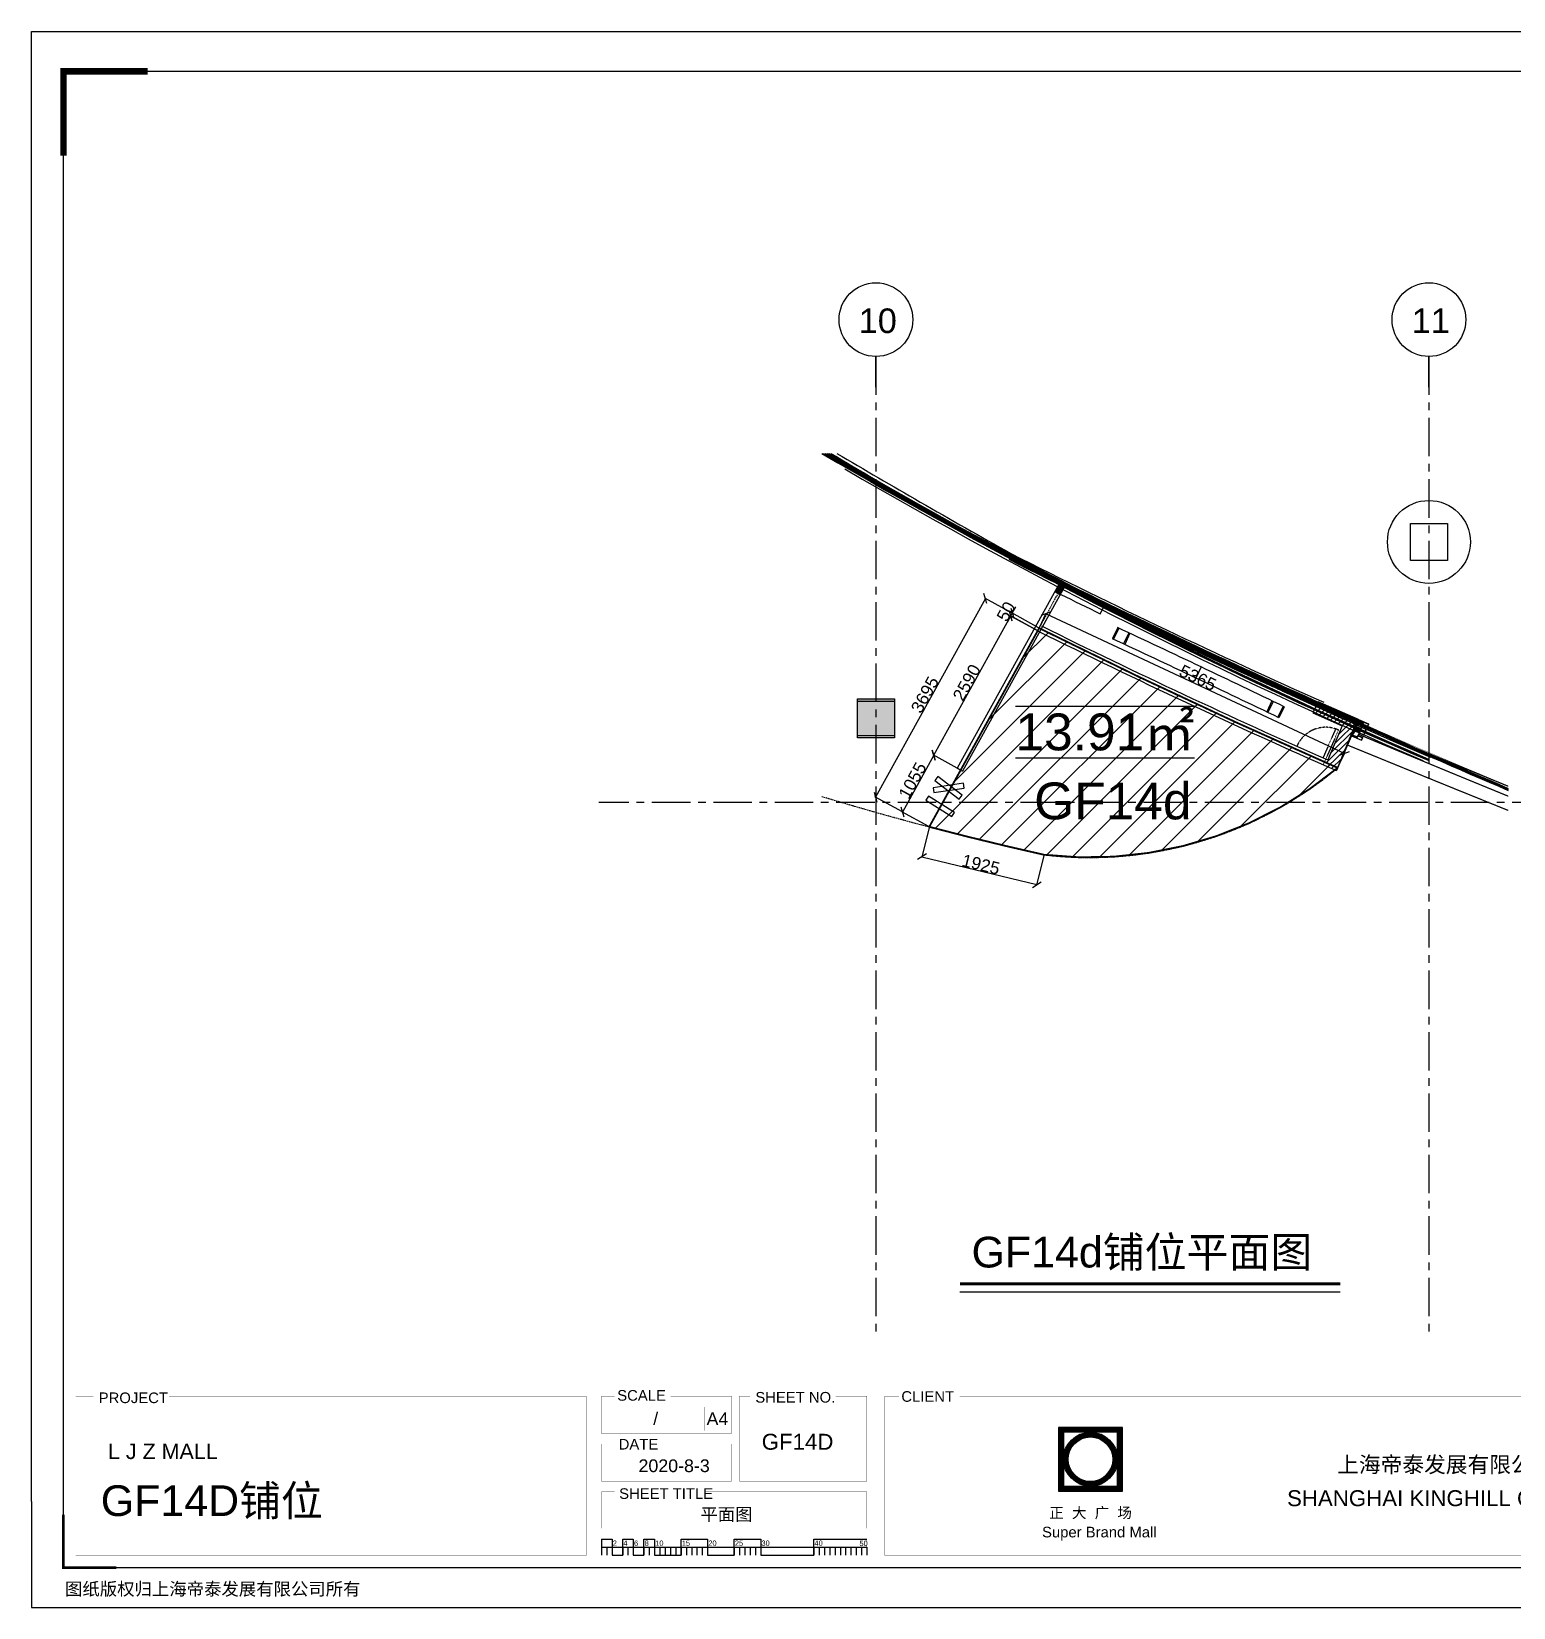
# Model space of a CAD drawing. Header units: inches. Extents: x -17552 to 18736, y -11730 to 13931.
# Drawn here: x -17552 to 6566, y -11730 to 13931 of the extents above; entities that cross this region are included whole.
import ezdxf
from ezdxf.enums import TextEntityAlignment as Align

# ---------------------------------------------------------------- set-up
doc = ezdxf.new("R2010")
doc.units = ezdxf.units.IN
doc.header["$MEASUREMENT"] = 0
for name, pattern in [('_DASH', [0.6, 0.4, -0.2]), ('CENTER', [2, 1.25, -0.25, 0.25, -0.25]), ('CENTER2', [1.125, 0.75, -0.125, 0.125, -0.125]), ('CONTINOUS', [0]), ('DASH', [0.35, 0.25, -0.1])]:
    doc.linetypes.add(name, pattern=pattern)
for name, color, linetype in [('1-LIGHT', 12, 'Continuous'), ('3-MED', 90, 'Continuous'), ('DIM', 3, 'Continuous'), ('DIM TEXT', 7, 'Continuous'), ('HS-CURVE-PAVE-JNT', 1, 'Continuous'), ('IBS-intwall', 151, 'Continuous'), ('IFF-18NORM', 30, 'Continuous'), ('IFF-FURN', 51, 'Continuous'), ('L01-WAL', 2, 'Continuous'), ('V灯箱', 7, 'Continuous'), ('WALL', 255, 'Continuous'), ('WINDOW', 5, 'Continuous'), ('中心线层', 1, 'CENTER'), ('商铺编号', 1, 'Continuous'), ('租户面积', 1, 'Continuous'), ('规划-后厨', 7, 'Continuous'), ('轴线', 10, 'CENTER')]:
    doc.layers.add(name, color=color, linetype=linetype)
doc.layers.add('P-新规划租赁线', color=7, linetype='Continuous', true_color=0xd45be6)
doc.styles.get("Standard").update_dxf_attribs({"font": 'arial.ttf'})
doc.dimstyles.new('DIM-200MM', dxfattribs={"dimtxt": 200, "dimasz": 120, "dimexe": 10, "dimexo": 10, "dimgap": 0.7, "dimtad": 1, "dimdec": 0, "dimrnd": 5, "dimzin": 1, "dimdsep": 46, "dimtxsty": 'Standard', "dimblk": 'OBLIQUE', "dimcen": 0.5, "dimdle": 1, "dimclrd": 256, "dimclre": 256, "dimclrt": 7, "dimaunit": 1, "dimadec": 0, "dimazin": 0, "dimtfac": 1, "dimtdec": 0, "dimtix": 1, "dimtmove": 2, "dimatfit": 3, "dimfxl": 500, "dimfxlon": 1, "dimtolj": 1, "dimtzin": 1, "dimarcsym": 0})

# ---------------------------------------------------------------- blocks, each defined once
blk = doc.blocks.new('A$C66BE637F')
at = {"const_width": 417}
blk.add_lwpolyline([(208, 5352), (208, 208), (5352, 208), (5352, 5352)], close=True, dxfattribs=at)
at = {"color": 8}
for points in [[(0, 5560), (0, 0), (5560, 0), (5560, 5560)], [(417, 5143), (417, 417), (5143, 417), (5143, 5143)]]:
    blk.add_lwpolyline(points, close=True, dxfattribs=at)
at = {"const_width": 417}
blk.add_lwpolyline([(625, 2780, 1), (4935, 2780, 1)], format="xyb", close=True, dxfattribs=at)
at = {"color": 8}
for radius in [2363, 1947]:
    blk.add_circle((2780, 2780), radius, dxfattribs=at)
blk = doc.blocks.new('V')
at = {"layer": 'V灯箱', "color": 4}
for points in [[(-2338, 1890), (-2453, 1727)], [(-2322, 1879), (-2437, 1715)], [(-2174, 1776), (-2289, 1612)], [(-2158, 1765), (-2273, 1601)], [(-1109, 1031), (-1224, 867)], [(-65, 290), (-180, 127)], [(-48, 279), (-164, 115)], [(99, 175), (-16, 12)], [(115, 164), (0, 0)]]:
    blk.add_lwpolyline(points, dxfattribs=at)
for radius in [236330, 236130]:
    blk.add_arc((-137119, -192239), radius, 54.50073, 55.22867, dxfattribs=at)
blk = doc.blocks.new('_Oblique')
at = {"color": 0, "linetype": 'ByBlock', "lineweight": -2}
blk.add_line((-0.5, -0.5), (0.5, 0.5), dxfattribs=at)
blk = doc.blocks.new('*D116')
at = {"layer": 'DEFPOINTS', "color": 0, "transparency": 16777216}
for p in [(-2942, 981), (-1073, 526), (-1191, 40)]:
    blk.add_point(p, dxfattribs=at)
at = {"layer": 'DIM', "lineweight": -2, "transparency": 16777216}
for p, q in [((-2944, 971), (-3063, 485)), ((-1075, 516), (-1194, 31)), ((-3061, 495), (-1190, 40))]:
    blk.add_line(p, q, dxfattribs=at)
at = {"layer": 'DIM', "lineweight": -2, "transparency": 16777216, "xscale": 120, "yscale": 120, "zscale": 120}
for p, rotation in [((-3060, 495), 166.3200703801321), ((-1191, 40), 346.3200703801321)]:
    blk.add_blockref('_Oblique', p, dxfattribs=dict(at, rotation=rotation))
at = {"layer": 'DIM', "color": 7, "transparency": 16777216, "insert": (-2101, 368), "char_height": 200, "attachment_point": 5, "rotation": 346.3201}
blk.add_mtext('\\A1;1925', dxfattribs=at)
blk = doc.blocks.new('*D118')
at = {"layer": 'DEFPOINTS', "color": 0, "transparency": 16777216}
for p in [(-2431, 1905), (-3380, 1223), (-2942, 981)]:
    blk.add_point(p, dxfattribs=at)
at = {"layer": 'DIM', "lineweight": -2, "transparency": 16777216}
for p, q in [((-2868, 2148), (-3380, 1222)), ((-2440, 1910), (-2878, 2152)), ((-2951, 986), (-3388, 1228))]:
    blk.add_line(p, q, dxfattribs=at)
at = {"layer": 'DIM', "lineweight": -2, "transparency": 16777216, "xscale": 120, "yscale": 120, "zscale": 120}
for p, rotation in [((-2869, 2147), 61.06454202566656), ((-3380, 1223), 241.0645420256666)]:
    blk.add_blockref('_Oblique', p, dxfattribs=dict(at, rotation=rotation))
at = {"layer": 'DIM', "color": 7, "transparency": 16777216, "insert": (-3214, 1735), "char_height": 200, "attachment_point": 5, "rotation": 61.0645}
blk.add_mtext('\\A1;1055', dxfattribs=at)
blk = doc.blocks.new('*D119')
at = {"layer": 'DEFPOINTS', "color": 0, "transparency": 16777216}
for p in [(-1615, 4414), (-1178, 4172), (-2431, 1905)]:
    blk.add_point(p, dxfattribs=at)
at = {"layer": 'DIM', "lineweight": -2, "transparency": 16777216}
for p, q in [((-2870, 2146), (-1615, 4415)), ((-1186, 4177), (-1624, 4419)), ((-2440, 1910), (-2878, 2152))]:
    blk.add_line(p, q, dxfattribs=at)
at = {"layer": 'DIM', "lineweight": -2, "transparency": 16777216, "xscale": 120, "yscale": 120, "zscale": 120}
for p, rotation in [((-1615, 4414), 61.05505742777328), ((-2869, 2147), 241.0550574277733)]:
    blk.add_blockref('_Oblique', p, dxfattribs=dict(at, rotation=rotation))
at = {"layer": 'DIM', "color": 7, "transparency": 16777216, "insert": (-2332, 3330), "char_height": 200, "attachment_point": 5, "rotation": 61.0551}
blk.add_mtext('\\A1;2590', dxfattribs=at)
blk = doc.blocks.new('*D120')
at = {"layer": 'DEFPOINTS', "color": 0, "transparency": 16777216}
for p in [(-1590, 4459), (-1147, 4157), (-1123, 4201)]:
    blk.add_point(p, dxfattribs=at)
at = {"layer": 'DIM', "lineweight": -2, "transparency": 16777216}
for p, q in [((-1615, 4415), (-1673, 4310)), ((-1177, 4173), (-1624, 4420)), ((-1615, 4415), (-1590, 4459)), ((-1153, 4217), (-1599, 4464)), ((-1590, 4459), (-1532, 4564))]:
    blk.add_line(p, q, dxfattribs=at)
at = {"layer": 'DIM', "lineweight": -2, "transparency": 16777216, "xscale": 120, "yscale": 120, "zscale": 120}
for p, rotation in [((-1615, 4415), 61.04267450023077), ((-1590, 4459), 241.0426745002307)]:
    blk.add_blockref('_Oblique', p, dxfattribs=dict(at, rotation=rotation))
at = {"layer": 'DIM', "color": 7, "transparency": 16777216, "insert": (-1693, 4487), "char_height": 200, "attachment_point": 5, "rotation": 61.0427}
blk.add_mtext('\\A1;50', dxfattribs=at)
blk = doc.blocks.new('*D121')
at = {"layer": 'DEFPOINTS', "color": 0, "transparency": 16777216}
for p in [(-1153, 4217), (-3817, 1465), (-2942, 981)]:
    blk.add_point(p, dxfattribs=at)
at = {"layer": 'DIM', "lineweight": -2, "transparency": 16777216}
for p, q in [((-2028, 4701), (-3818, 1464)), ((-1591, 4458), (-2037, 4705)), ((-3380, 1223), (-3826, 1470))]:
    blk.add_line(p, q, dxfattribs=at)
at = {"layer": 'DIM', "lineweight": -2, "transparency": 16777216, "xscale": 120, "yscale": 120, "zscale": 120}
for p, rotation in [((-2029, 4700), 61.06454202566656), ((-3817, 1465), 241.0645420256666)]:
    blk.add_blockref('_Oblique', p, dxfattribs=dict(at, rotation=rotation))
at = {"layer": 'DIM', "color": 7, "transparency": 16777216, "insert": (-3013, 3132), "char_height": 200, "attachment_point": 5, "rotation": 61.0645}
blk.add_mtext('\\A1;3695', dxfattribs=at)
blk = doc.blocks.new('*D122')
at = {"layer": 'DEFPOINTS', "color": 0, "transparency": 16777216}
for p in [(-1043, 4452), (-1153, 4217), (3705, 1942)]:
    blk.add_point(p, dxfattribs=at)
at = {"layer": 'DIM', "lineweight": -2, "transparency": 16777216}
for p, q in [((-1149, 4226), (-1039, 4461)), ((3816, 2177), (-1044, 4452)), ((3709, 1951), (3819, 2186))]:
    blk.add_line(p, q, dxfattribs=at)
at = {"layer": 'DIM', "lineweight": -2, "transparency": 16777216, "xscale": 120, "yscale": 120, "zscale": 120}
for p, rotation in [((-1043, 4452), 154.9096030661709), ((3815, 2177), 334.9096030661709)]:
    blk.add_blockref('_Oblique', p, dxfattribs=dict(at, rotation=rotation))
at = {"layer": 'DIM', "color": 7, "transparency": 16777216, "insert": (1429, 3408), "char_height": 200, "attachment_point": 5, "rotation": 334.9096}
blk.add_mtext('\\A1;5365', dxfattribs=at)

msp = doc.modelspace()

# ---------------------------------------------------------------- hatches: boundary and pattern name
h = msp.add_hatch(color=256)
h.dxf.hatch_style = 1
h.paths.add_polyline_path([(-3509.9, 2465.2), (-4109.9, 2465.2), (-4109.9, 3065.2), (-3509.9, 3065.2)])
at = {"layer": 'IBS-intwall'}
h = msp.add_hatch(dxfattribs=at)
h.set_pattern_fill('ANSI31', color=250, scale=20, angle=55.4525)
h.set_pattern_definition([(44.20591, (25118.175, -22318.33), (-44.27468, 45.51925), [])])
h.paths.add_polyline_path([(3685.3, 1897.3), (4043.6, 2727.4), (3383.3, 3020), (3309.3, 2836.6), (3779, 2624), (3502.6, 1978)])
at = {"layer": 'IFF-18NORM'}
h = msp.add_hatch(dxfattribs=at)
h.set_pattern_fill('ANSI34', color=250, scale=0.5, angle=-23.3314)
h.set_pattern_definition([(21.6686023, (-102750.013, 269205.65), (-3.5169876, 8.85191636), []), (21.6686023, (-102747.952, 269204.761), (-3.5169876, 8.85191636), []), (21.6686023, (-102745.89, 269203.872), (-3.5169876, 8.85191636), []), (21.6686023, (-102743.829, 269202.983), (-3.5169876, 8.85191636), [])])
h.paths.add_polyline_path([(3942, 2481.4), (4026.5, 2445), (4062.9, 2529.4), (3978.5, 2565.9)], flags=16)
h.paths.add_polyline_path([(3936.8, 2479.3), (4028.6, 2439.7), (4068.2, 2531.5), (3976.4, 2571.1)])
h = msp.add_hatch(dxfattribs=at)
h.set_pattern_fill('ANSI34', color=250, scale=0.5, angle=-23.3314)
h.set_pattern_definition([(21.6686023, (-102690.787, 269343.471), (-3.5169876, 8.85191636), []), (21.6686023, (-102688.725, 269342.581), (-3.5169876, 8.85191636), []), (21.6686023, (-102686.664, 269341.692), (-3.5169876, 8.85191636), []), (21.6686023, (-102684.602, 269340.803), (-3.5169876, 8.85191636), [])])
h.paths.add_polyline_path([(4001.2, 2619.2), (4085.7, 2582.8), (4122.2, 2667.3), (4037.7, 2703.7)], flags=16)
h.paths.add_polyline_path([(3996, 2617.1), (4087.8, 2577.5), (4127.4, 2669.4), (4035.6, 2709)])
h = msp.add_hatch(dxfattribs=at)
h.set_pattern_fill('ANSI34', color=250, scale=0.2, angle=66.6686)
h.set_pattern_definition([(111.6686023, (-262673.741, -104255.6334), (-3.540766544, -1.40679504), []), (111.6686023, (-262673.3853, -104254.8088), (-3.540766544, -1.40679504), []), (111.6686023, (-262673.0296, -104253.9842), (-3.540766544, -1.40679504), []), (111.6686023, (-262672.674, -104253.1596), (-3.540766544, -1.40679504), [])])
h.paths.add_polyline_path([(4189, 2610.1), (4187.2, 2610.9), (4188.3, 2613.7), (4118.6, 2643.8), (4100.3, 2601.5), (4170.1, 2571.4), (4171.3, 2574.2), (4173.1, 2573.4), (4171.2, 2568.8), (4097.7, 2600.5), (4117.5, 2646.4), (4191, 2614.7)])
h = msp.add_hatch(dxfattribs=at)
h.set_pattern_fill('ANSI34', color=250, scale=0.2, angle=66.6686)
h.set_pattern_definition([(111.6686023, (-262732.967, -104393.4538), (-3.540766544, -1.40679504), []), (111.6686023, (-262732.6115, -104392.6292), (-3.540766544, -1.40679504), []), (111.6686023, (-262732.256, -104391.8046), (-3.540766544, -1.40679504), []), (111.6686023, (-262731.9, -104390.98), (-3.540766544, -1.40679504), [])])
h.paths.add_polyline_path([(4129.8, 2472.3), (4127.9, 2473.1), (4129.1, 2475.8), (4059.3, 2505.9), (4041.1, 2463.7), (4110.9, 2433.6), (4112.1, 2436.4), (4113.9, 2435.6), (4111.9, 2431), (4038.5, 2462.7), (4058.3, 2508.6), (4131.7, 2476.9)])
at = {"layer": 'L01-WAL', "linetype": 'Continuous'}
h = msp.add_hatch(dxfattribs=at)
h.set_pattern_fill('ANSI31', color=3, scale=100)
h.set_pattern_definition([(45, (-3156508.32, 1290723.03), (-224.506403, 224.506403), [])])
edge = h.paths.add_edge_path()
edge.add_line((-1153.4, 4216.5), (-2942, 981.1))
edge.add_arc((9920.2, 49752.3), 50438.7, 255.22603, 257.41106)
edge.add_arc((-333.7, 6800.1), 6317.4, 263.27734, 309.73368)
edge.add_arc((46554.9, 99782.4), 106812.5, 243.470769, 246.348438, ccw=False)
h.paths.add_polyline_path([(-1692.6, 2063), (1549.7, 2063), (1549.7, 2982.6), (-1692.6, 2982.6)], flags=24)
h.paths.add_polyline_path([(-1390.3, 937.5), (1482.4, 937.5), (1482.4, 1868.2), (-1390.3, 1868.2)], flags=24)

# ---------------------------------------------------------------- linework, layer by layer
at = {"color": 8}
msp.add_line((-8277.2, -10748.5), (-3957.2, -10748.5), dxfattribs=at)
for points in [[(-17552.2, -10001.8), (-17552.2, 13931), (17007.8, 13931)], [(-2444, -6590.3), (3748, -6590.3)], [(-17552.2, -10001.8), (-17552.2, -11729.8), (17007.8, -11729.8)], [(-8277.2, -10618.9), (-8277.2, -10878.1)], [(-8104.4, -10748.5), (-8104.4, -10878.1)], [(-6549.2, -10748.5), (-6549.2, -10878.1)], [(-6117.2, -10748.5), (-6117.2, -10878.1)], [(-3957.2, -10748.5), (-3957.2, -10878.1)]]:
    msp.add_lwpolyline(points)
for points, const_width in [([(-17033.8, 11910.8), (-17033.8, 13283), (-15661.5, 13283)], 103.7), ([(-2444, -6458.9), (3748, -6458.9)], 50), ([(-15315, -8290.3), (-8523.6, -8290.3), (-8523.6, -10881.8), (-16833.8, -10881.8), (-16833.8, -8290.3), (-16544.1, -8290.3)], 4.32), ([(-7150.6, -8290.3), (-6160.4, -8290.3), (-6160.4, -8895.1), (-8277.2, -8895.1), (-8277.2, -8290.3), (-8061.2, -8290.3)], 4.32), ([(-6604.8, -8463.6), (-6604.8, -8848.8)], 4.32), ([(-4463.2, -8290.3), (-3957.2, -8290.3), (-3957.2, -9672.7), (-6030.8, -9672.7), (-6030.8, -8290.3), (-5858, -8290.3)], 4.32), ([(-2445.4, -8290.3), (10372.1, -8290.3), (10372.1, -10881.8), (-3665, -10881.8), (-3665, -8290.3), (-3431.9, -8290.3)], 4.32), ([(-7285.4, -9067.9), (-6160.4, -9067.9), (-6160.4, -9672.7), (-8277.2, -9672.7), (-8277.2, -9067.9), (-8061.2, -9067.9)], 4.32), ([(-6596.3, -9845.5), (-3957.2, -9845.5), (-3957.2, -10441.5), (-8277.2, -10441.5), (-8277.2, -9845.5), (-8061.2, -9845.5)], 4.32), ([(-17033.8, -10217.8), (-17033.8, -11081.8), (-16169.8, -11081.8)], 43.2), ([(-8104.4, -10618.9), (-8104.4, -10748.5)], 8.64), ([(-7931.6, -10618.9), (-7931.6, -10748.5)], 8.64), ([(-7758.8, -10618.9), (-7758.8, -10748.5)], 8.64), ([(-7586, -10618.9), (-7586, -10748.5)], 8.64), ([(-7413.2, -10618.9), (-7413.2, -10748.5)], 8.64), ([(-6981.2, -10618.9), (-6981.2, -10748.5)], 8.64), ([(-6549.2, -10618.9), (-6549.2, -10748.5)], 8.64), ([(-6117.2, -10618.9), (-6117.2, -10748.5)], 8.64), ([(-5685.2, -10618.9), (-5685.2, -10748.5)], 8.64), ([(-4821.2, -10618.9), (-4821.2, -10748.5)], 8.64), ([(-3957.2, -10618.9), (-3957.2, -10748.5)], 8.64)]:
    msp.add_lwpolyline(points, dxfattribs=dict(const_width=const_width))
msp.add_lwpolyline([(-17033.8, 13283), (18217.4, 13283), (18217.4, -11081.8), (-17033.8, -11081.8)], close=True)
for points in [[(-8277.2, -10618.9), (-8104.4, -10618.9), (-8104.4, -10878.1), (-7931.6, -10878.1), (-7931.6, -10618.9), (-7758.8, -10618.9), (-7758.8, -10878.1), (-7586, -10878.1), (-7586, -10618.9), (-7413.2, -10618.9), (-7413.2, -10878.1), (-6981.2, -10878.1), (-6981.2, -10618.9), (-6549.2, -10618.9), (-6549.2, -10878.1), (-6117.2, -10878.1), (-6117.2, -10618.9), (-5685.2, -10618.9), (-5685.2, -10878.1), (-4821.2, -10878.1), (-4821.2, -10618.9), (-3957.2, -10618.9)], [(-8190.8, -10748.5), (-8190.8, -10878.1)], [(-7931.6, -10748.5), (-7931.6, -10878.1)], [(-7845.2, -10748.5), (-7845.2, -10878.1)], [(-7758.8, -10748.5), (-7758.8, -10878.1)], [(-7586, -10748.5), (-7586, -10878.1)], [(-7499.6, -10748.5), (-7499.6, -10878.1)], [(-7413.2, -10748.5), (-7413.2, -10878.1)], [(-7326.8, -10748.5), (-7326.8, -10878.1)], [(-7240.4, -10748.5), (-7240.4, -10878.1)], [(-7154, -10748.5), (-7154, -10878.1)], [(-7067.6, -10748.5), (-7067.6, -10878.1)], [(-6981.2, -10748.5), (-6981.2, -10878.1)], [(-6894.8, -10748.5), (-6894.8, -10878.1)], [(-6808.4, -10748.5), (-6808.4, -10878.1)], [(-6722, -10748.5), (-6722, -10878.1)], [(-6635.6, -10748.5), (-6635.6, -10878.1)], [(-6030.8, -10748.5), (-6030.8, -10878.1)], [(-5944.4, -10748.5), (-5944.4, -10878.1)], [(-5858, -10748.5), (-5858, -10878.1)], [(-5771.6, -10748.5), (-5771.6, -10878.1)], [(-5685.2, -10748.5), (-5685.2, -10878.1)], [(-4821.2, -10748.5), (-4821.2, -10878.1)], [(-4734.8, -10748.5), (-4734.8, -10878.1)], [(-4648.4, -10748.5), (-4648.4, -10878.1)], [(-4562, -10748.5), (-4562, -10878.1)], [(-4475.6, -10748.5), (-4475.6, -10878.1)], [(-4389.2, -10748.5), (-4389.2, -10878.1)], [(-4302.8, -10748.5), (-4302.8, -10878.1)], [(-4216.4, -10748.5), (-4216.4, -10878.1)], [(-4130, -10748.5), (-4130, -10878.1)], [(-4043.6, -10748.5), (-4043.6, -10878.1)]]:
    msp.add_lwpolyline(points, dxfattribs=at)
at = {"layer": '1-LIGHT'}
for centre, radius, start, end in [((59963.3, 115604.7), 126281.8, 239.262952, 240.797832), ((59963.3, 115604.7), 126263.8, 239.276691, 240.797832), ((49485.4, 106423.2), 113251.4, 243.159412, 246.016488), ((49485.4, 106387.9), 113251.4, 243.159412, 246.016488), ((49493.7, 106441.4), 113253.4, 243.160207, 246.016586), ((49493.7, 106406.1), 113253.4, 243.160207, 246.016586)]:
    msp.add_arc(centre, radius, start, end, dxfattribs=at)
at = {"layer": '3-MED'}
for p, q in [((-4109.9, 2465.2), (-4109.9, 3065.2)), ((-4109.9, 3065.2), (-3509.9, 3065.2)), ((-3509.9, 2465.2), (-4109.9, 2465.2))]:
    msp.add_line(p, q, dxfattribs=at)
msp.add_lwpolyline([(-3509.9, 2465.2), (-4109.9, 2465.2), (-4109.9, 3065.2), (-3509.9, 3065.2)], close=True, dxfattribs=at)
for centre, radius, start, end in [((60589.9, 116618.6), 127405.2, 239.305508, 240.011007), ((59963.3, 115604.7), 126213.8, 240.027337, 240.797839), ((51969.8, 111510.6), 118844.5, 243.199453, 245.919724), ((51969.8, 111475.2), 118844.5, 243.199453, 245.919724)]:
    msp.add_arc(centre, radius, start, end, dxfattribs=at)
at = {"layer": '3-MED', "linetype": 'DASH', "ltscale": 500}
for centre in [(41676.1, 90694.7), (42212.7, 90504)]:
    msp.add_arc(centre, 95899.4, 246.838274, 246.838394, dxfattribs=at)
at = {"layer": 'DEFPOINTS', "color": 1}
msp.add_line((-3509.9, 3065.2), (-3509.9, 2465.2), dxfattribs=at)
at = {"layer": 'DEFPOINTS'}
for points in [[(-4692.9, 7062.7, 0.0319443), (4017.3, 2667.8, 0.0079072), (6481.7, 1575.3)], [(-4663.3, 7062.7, 0.0318614), (4023.4, 2681.5, 0.0078892), (6481.7, 1591.6)], [(-4633.6, 7062.7, 0.0317784), (4029.5, 2695.2, 0.0078711), (6481.7, 1607.9)]]:
    msp.add_lwpolyline(points, format="xyb", dxfattribs=at)
at = {"layer": 'DEFPOINTS', "color": 1}
msp.add_lwpolyline([(-3509.9, 2429.9), (-4109.9, 2429.9), (-4109.9, 3029.9), (-3509.9, 3029.9)], close=True, dxfattribs=at)
at = {"layer": 'DEFPOINTS'}
for radius, start, end in [(76431, 239.61912, 246.885386), (76416, 239.63831, 246.885553), (76401, 239.657519, 246.88572)]:
    msp.add_arc((34022, 72998.4), radius, start, end, dxfattribs=at)
at = {"layer": 'DIM'}
for p, q in [((-3809.9, 8139.3), (-3809.9, 8639.3)), ((5190.1, 8139.3), (5190.1, 8639.3))]:
    msp.add_line(p, q, dxfattribs=at)
for centre in [(-3809.9, 9239.7), (5190.1, 9239.7)]:
    msp.add_circle(centre, 600, dxfattribs=at)
at = {"layer": 'HS-CURVE-PAVE-JNT', "color": 0}
for points in [[(5490.1, 5320.5), (4890.1, 5320.5), (4890.1, 5920.5), (5490.1, 5920.5)], [(-3509.9, 2429.9), (-4109.9, 2429.9), (-4109.9, 3029.9), (-3509.9, 3029.9)]]:
    msp.add_lwpolyline(points, close=True, dxfattribs=at)
msp.add_circle((5190.1, 5620.5), 675, dxfattribs=at)
at = {"layer": 'IBS-intwall'}
for p, q in [((-796.7, 4996.8), (-2489.6, 1937.4)), ((-709.2, 4948.4), (-2402.1, 1889)), ((-84.9, 4596.9), (-798.7, 4958.4)), ((-158.1, 4450.6), (-84.9, 4596.9)), ((3779, 2624), (3542, 2069.9)), ((4043.6, 2727.4), (3685.3, 1897.3)), ((-2489.6, 1937.4), (-2402.1, 1889))]:
    msp.add_line(p, q, dxfattribs=at)
msp.add_lwpolyline([(3963.7, 2542.2), (4043.6, 2727.4), (3388.2, 3014.3), (3301.6, 2836.4), (3779, 2624)], dxfattribs=at)
at = {"layer": 'IBS-intwall', "linetype": '_DASH', "ltscale": 10}
for points in [[(3672, 2576.1), (3465.3, 2103.4)], [(3718.7, 2557.9), (3471.3, 1992.4)]]:
    msp.add_lwpolyline(points, dxfattribs=at)
at = {"layer": 'IBS-intwall'}
for centre, radius, start, end in [((51969.8, 111475.2), 119044.5, 243.686732, 244.03091), ((51925.9, 111385.4), 119644.5, 243.655189, 246.221652), ((51925.9, 111385.4), 119544.5, 243.659643, 246.125433)]:
    msp.add_arc(centre, radius, start, end, dxfattribs=at)
at = {"layer": 'IBS-intwall', "color": 250, "linetype": '_DASH', "ltscale": 10}
msp.add_arc((3510.1, 2092.2), 510.2, 65.87912, 156.82691, dxfattribs=at)
at = {"layer": 'IFF-18NORM', "color": 250}
msp.add_line((4068.2, 2531.5), (4088, 2577.4), dxfattribs=at)
at = {"layer": 'IFF-18NORM'}
for p, q in [((4117.5, 2646.4), (4097.7, 2600.5)), ((4097.7, 2600.5), (4171.2, 2568.8)), ((4118.6, 2643.8), (4100.3, 2601.5)), ((4100.3, 2601.5), (4170.1, 2571.4)), ((4191, 2614.7), (4117.5, 2646.4)), ((4188.3, 2613.7), (4118.6, 2643.8)), ((4170.1, 2571.4), (4171.3, 2574.2)), ((4171.2, 2568.8), (4173.1, 2573.4)), ((4173.1, 2573.4), (4171.3, 2574.2)), ((4188.3, 2613.7), (4187.2, 2610.9)), ((4189, 2610.1), (4187.2, 2610.9)), ((4191, 2614.7), (4189, 2610.1)), ((4058.3, 2508.6), (4038.5, 2462.7)), ((4038.5, 2462.7), (4111.9, 2431)), ((4059.3, 2505.9), (4041.1, 2463.7)), ((4041.1, 2463.7), (4110.9, 2433.6)), ((4131.7, 2476.9), (4058.3, 2508.6)), ((4129.1, 2475.8), (4059.3, 2505.9)), ((4110.9, 2433.6), (4112.1, 2436.4)), ((4111.9, 2431), (4113.9, 2435.6)), ((4113.9, 2435.6), (4112.1, 2436.4)), ((4129.1, 2475.8), (4127.9, 2473.1)), ((4129.8, 2472.3), (4127.9, 2473.1)), ((4131.7, 2476.9), (4129.8, 2472.3))]:
    msp.add_line(p, q, dxfattribs=at)
at = {"layer": 'IFF-18NORM', "color": 12}
for points in [[(3936.8, 2479.3), (4028.6, 2439.7), (4068.2, 2531.5), (3976.4, 2571.1)], [(3996, 2617.1), (4087.8, 2577.5), (4127.4, 2669.4), (4035.6, 2709)], [(4001.2, 2619.2), (4085.7, 2582.8), (4122.2, 2667.3), (4037.7, 2703.7)], [(3942, 2481.4), (4026.5, 2445), (4062.9, 2529.4), (3978.5, 2565.9)]]:
    msp.add_lwpolyline(points, close=True, dxfattribs=at)
at = {"layer": 'IFF-18NORM', "color": 250}
for points in [[(4122.2, 2667.3), (4054.8, 2685.7), (4001.2, 2619.2)], [(4062.9, 2529.4), (3995.6, 2547.8), (3942, 2481.4)]]:
    msp.add_lwpolyline(points, dxfattribs=at)
at = {"layer": 'IFF-18NORM'}
for points in [[(4035.6, 2709), (4043.5, 2727.3), (4208.8, 2656), (4191, 2614.7)], [(4037.4, 2708.2), (4044.6, 2724.7), (4206.2, 2655), (4189.1, 2615.5)], [(4114.2, 2486.7), (4113.4, 2484.8), (4131.7, 2476.9), (4171.2, 2568.8), (4152.8, 2576.7), (4152, 2574.9), (4168.5, 2567.8), (4130.7, 2479.5), (4114.2, 2486.7)], [(3936.6, 2479.4), (3928.6, 2461.1), (4093.9, 2389.8), (4111.7, 2431.1)], [(3938.4, 2478.6), (3931.3, 2462.1), (4092.9, 2392.4), (4109.9, 2431.8)]]:
    msp.add_lwpolyline(points, dxfattribs=at)
at = {"layer": 'IFF-18NORM', "linetype": 'CENTER2', "ltscale": 50, "const_width": 20}
for points in [[(4110.1, 2622.4, 0.0019585), (6481.7, 1641.5, 0.0019585)], [(3864.4, 2312.3, 0.0013014), (6481.7, 1247.7, 0.0013014)], [(4050.2, 2484.8, 0.0020036), (6481.7, 1479.5, 0.0020036)]]:
    msp.add_lwpolyline(points, format="xyb", dxfattribs=at)
at = {"layer": 'IFF-FURN', "color": 251}
for points in [[(-2405.4, 1494.4), (-2801.2, 1799.9), (-2850.1, 1736.6), (-2454.3, 1431.1)], [(-2869, 1538.6), (-2374.6, 1613.3), (-2386.5, 1692.4), (-2880.9, 1617.7)], [(-2995.5, 1414.8), (-2573.1, 1147.2), (-2530.3, 1214.8), (-2952.7, 1482.4)]]:
    msp.add_lwpolyline(points, close=True, dxfattribs=at)
at = {"layer": 'L01-WAL', "color": 7}
msp.add_lwpolyline([(-4292.8, 6851.7, 0.0299189), (5130.1, 2092.2, 0.6279596)], format="xyb", dxfattribs=at)
at = {"layer": 'P-新规划租赁线', "ltscale": 350, "const_width": 5}
msp.add_lwpolyline([(-4659.2, 7062.7, 0.0331078), (4079.4, 2672.2, 0.0049565), (6481.7, 1647.5)], format="xyb", dxfattribs=at)
at = {"layer": 'P-新规划租赁线', "linetype": 'DASH', "ltscale": 100}
msp.add_lwpolyline([(-1153.4, 4216.5), (-774, 4912, 0.015251), (4001, 2665.4), (3704.5, 1941.9, -0.0125569), (-1153.4, 4216.5)], format="xyb", dxfattribs=at)
at = {"layer": 'P-新规划租赁线', "color": 3, "linetype": 'CONTINOUS', "ltscale": 100, "const_width": 30}
msp.add_lwpolyline([(-1153.4, 4216.5), (-2942, 981.1, 0.0095343), (-1073.2, 526.2, 0.2055267), (3704.5, 1941.9, -0.0125569), (-1153.4, 4216.5)], format="xyb", dxfattribs=at)
at = {"layer": 'P-新规划租赁线', "color": 8, "linetype": 'DASH', "ltscale": 100}
for points in [[(-4692.9, 1476.9, 0.0185559), (-1073, 526.2, 0.205523), (3704.5, 1941.9), (4001, 2665.4, 0.004465), (6481.7, 1605.8)], [(-4692.9, 1476.8, 0.0185548), (-1073.2, 526.2, 0.2032842), (3662.6, 1907.3)]]:
    msp.add_lwpolyline(points, format="xyb", dxfattribs=at)
at = {"layer": 'WALL', "color": 8}
for points in [[(-4317.9, 6808.5, 0.0302062), (5090.1, 2059.1, 0.0302062)], [(-4267.6, 6894.9, 0.0304774), (5216.5, 2113.6, 0.0304566)]]:
    msp.add_lwpolyline(points, format="xyb", dxfattribs=at)
at = {"layer": 'WINDOW'}
for points in [[(-4297.8, 6843.1, 0.0304566), (5186.1, 2061.3, 0.0304566)], [(-4287.7, 6860.4, 0.0304566), (5194, 2079.7, 0.0304566)]]:
    msp.add_lwpolyline(points, format="xyb", dxfattribs=at)
at = {"layer": '中心线层'}
msp.add_lwpolyline([(-4292.8, 6851.7, 0.0304566), (5190.1, 2070.5, 1.7177364)], format="xyb", dxfattribs=at)
at = {"layer": '规划-后厨', "const_width": 100}
msp.add_lwpolyline([(-759.9, 4973.9), (-869.3, 4781.5)], dxfattribs=at)
at = {"layer": '轴线', "ltscale": 500}
for p, q in [((-3809.9, 8639.7), (-3809.9, -7290.6)), ((5190.1, 8639.7), (5190.1, -7290.6)), ((13169.9, 1379.9), (-8317.6, 1379.9))]:
    msp.add_line(p, q, dxfattribs=at)

# ---------------------------------------------------------------- block references
at = {"xscale": 0.1864701341885847, "yscale": 0.1864701341885847, "zscale": 0.1864701341885847}
msp.add_blockref('A$C66BE637F', (-836.5, -9833.5), dxfattribs=at)
at = {"layer": '规划-后厨', "rotation": 9.702199027207875}
msp.add_blockref('V', (2748.6, 2756.3), dxfattribs=at)

# ---------------------------------------------------------------- texts
for s, height, p in [('SCALE', 172.8, (-8020.2, -8362.7)), ('CLIENT', 172.8, (-3396.1, -8380.6)), ('PROJECT', 172.8, (-16458.3, -8402.1)), ('SHEET NO.', 172.8, (-5772.5, -8393.5)), ('A4', 207.36, (-6566.1, -8760.9)), ('DATE', 172.8, (-7996.5, -9158.1)), ('上海帝泰发展有限公司', 259.2, (3696.6, -9531.8)), ('SHEET TITLE', 172.8, (-7988.8, -9961.8)), ('SHANGHAI KINGHILL CO., LTD.', 259.2, (2880.8, -10079.9)), ('正  大  广  场', 172.8, (-989.1, -10273.8)), ('Super Brand Mall', 172.8, (-1106.6, -10588.4)), ('2', 86.4, (-8092.6, -10725.7)), ('4', 86.4, (-7919.8, -10725.7)), ('6', 86.4, (-7747, -10725.7)), ('8', 86.4, (-7574.2, -10725.7)), ('10', 86.4, (-7401.4, -10725.7)), ('15', 86.4, (-6969.4, -10725.7)), ('20', 86.4, (-6537.4, -10725.7)), ('25', 86.4, (-6105.4, -10725.7)), ('30', 86.4, (-5673.4, -10725.7)), ('40', 86.4, (-4809.4, -10725.7)), ('50', 86.4, (-4078.1, -10728.8)), ('图纸版权归上海帝泰发展有限公司所有', 207.36, (-17007.3, -11532))]:
    msp.add_text(s, height=height).set_placement(p)
at = {"attachment_point": 1}
for s, insert, char_height in [('GF14d{\\fSimSun|b0|i0|c134|p2;铺位平面图}', (-2253.4, -5693.5), 500), ('L J Z MALL', (-16308.1, -9062.6), 250)]:
    msp.add_mtext_dynamic_manual_height_columns(s, width=6808.082, gutter_width=1, heights=[0], dxfattribs=dict(at, insert=insert, char_height=char_height))
for tag, text, p in [('/', 'AS NOTED', (-7353.6, -8757.7)), ('2020-8-3', '2020-7-22', (-6514.3, -9525.7))]:
    msp.add_attdef(tag, text=text, height=207.36).set_placement(p, align=Align.RIGHT)
for tag, p, s, height in [('GF14D', (-5668.9, -9161.2), 'SHEET NO.', 259.2), ('GF14D铺位', (-16425.2, -10240.6), '###############', 500), ('平面图', (-6667.1, -10316.4), 'SHEET-TITLE', 207.36)]:
    msp.add_attdef(tag, p, s, height=height)
at = {"layer": 'DIM TEXT', "char_height": 400, "attachment_point": 1}
for s, insert in [('10', (-4090.6, 9421.5)), ('11', (4909.4, 9421.5))]:
    msp.add_mtext_dynamic_manual_height_columns(s, width=10456.675, gutter_width=2, heights=[0], dxfattribs=dict(at, insert=insert))
at = {"layer": '商铺编号'}
msp.add_text('GF14d', height=600, dxfattribs=at).set_placement((-1235.2, 1102.9))
at = {"layer": '租户面积', "color": 1}
msp.add_text('%%U%%O13.91㎡', height=600, dxfattribs=at).set_placement((-1539.3, 2226.9))

# ---------------------------------------------------------------- dimensions: what is measured, and where the dimension line sits
at = {"layer": 'DIM'}
for p1, p2, distance, picture, middle in [((-1153.4, 4216.5), (-2942, 981.2), -1000, '*D121', (-3012.9, 3132.4)), ((-1147.4, 4156.5), (-1123, 4200.6), 534.3, '*D120', (-1692.7, 4487.1)), ((-2431.2, 1905.1), (-1177.5, 4172), 500.4, '*D119', (-2332.3, 3330.5)), ((3704.5, 1941.9), (-1153.4, 4216.5), -260, '*D122', (1429.5, 3407.9)), ((-2431.2, 1905.1), (-2942, 981.1), -500, '*D118', (-3214.2, 1734.8)), ((-2942, 981.1), (-1073, 526.2), -500.1, '*D116', (-2101.5, 367.6))]:
    dim = msp.add_aligned_dim(p1=p1, p2=p2, distance=distance, dimstyle='DIM-200MM', dxfattribs=at)
    dim.commit()
    dim.dimension.update_dxf_attribs({"geometry": picture, "text_midpoint": middle})

doc.saveas('drawing.dxf')
